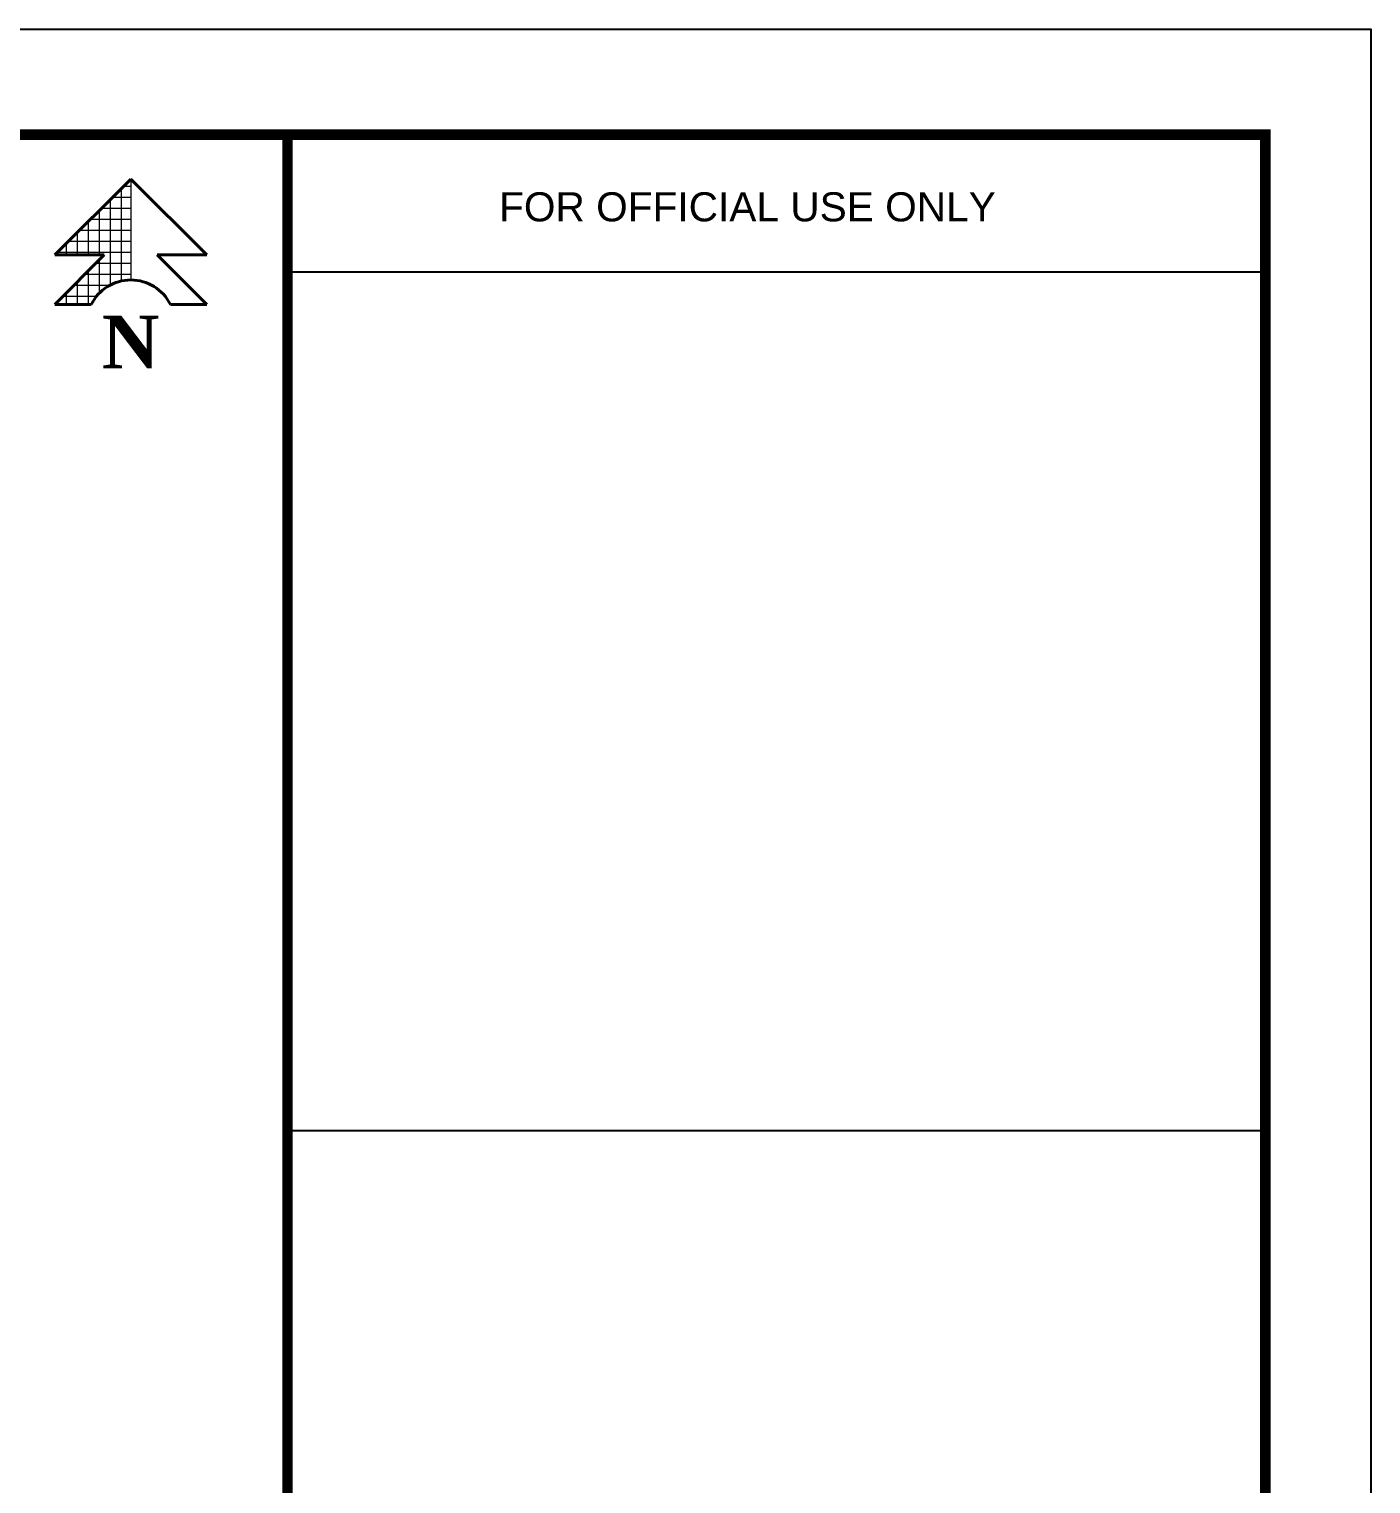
# Model space of a CAD drawing. Header units: inches. Extents: x 160056 to 168773, y -25300 to -22134.
# Drawn here: x 162620 to 163230, y -23716 to -23055 of the extents above; entities that cross this region are included whole.
import ezdxf

# ---------------------------------------------------------------- set-up
doc = ezdxf.new("R2010")
doc.units = ezdxf.units.IN
doc.header["$LTSCALE"] = 0.5
doc.header["$MEASUREMENT"] = 0
doc.layers.add('TEXT', color=220, linetype='Continuous', lineweight=9)
doc.layers.add('wall', color=1, linetype='Continuous', lineweight=40)
doc.styles.get("Standard").update_dxf_attribs({"font": 'arial.ttf'})
doc.styles.add('titles', font='arial.ttf')

# ---------------------------------------------------------------- blocks, each defined once
blk = doc.blocks.new('SDEGH')
at = {"layer": 'TEXT'}
h = blk.add_hatch(dxfattribs=at)
h.set_pattern_fill('NET', color=256, scale=40, style=0)
h.set_pattern_definition([(0, (43922.391, -13181.093), (0, 5), []), (90, (43922.391, -13181.093), (-5, 3e-16), [])])
h.paths.add_polyline_path([(52300.82, -9226.07), (52266.28, -9260.61), (52288.77, -9260.61), (52266.28, -9283.1), (52282.84, -9283.1, -0.284572), (52300.82, -9271.97)])
blk.add_line((52300.82, -9226.07), (52300.82, -9271.97), dxfattribs=at)
at = {"layer": 'wall'}
for p, q in [((52266.28, -9260.61), (52300.82, -9226.07)), ((52335.35, -9260.61), (52300.82, -9226.07)), ((52266.28, -9260.61), (52288.77, -9260.61)), ((52266.28, -9283.1), (52288.77, -9260.61)), ((52335.35, -9260.61), (52312.86, -9260.61)), ((52335.35, -9283.1), (52312.86, -9260.61)), ((52266.28, -9283.1), (52282.84, -9283.1)), ((52335.35, -9283.1), (52318.79, -9283.1))]:
    blk.add_line(p, q, dxfattribs=at)
blk.add_arc((52300.82, -9292.04), 20.08, 26.46046, 153.53954, dxfattribs=at)
at = {"layer": 'Defpoints', "insert": (52287.65, -9288.16), "char_height": 24, "width": 23.16, "attachment_point": 1}
blk.add_mtext('{\\fTimes New Roman|b1|i0|c0|p18;N}', dxfattribs=at)

msp = doc.modelspace()

# ---------------------------------------------------------------- linework, layer by layer
for p, q in [((162737.79, -23165.1), (163182.44, -23165.1)), ((162737.79, -23555.42), (163182.44, -23555.42))]:
    msp.add_line(p, q)
msp.add_lwpolyline([(160055.64, -25299.71), (160055.64, -23054.68), (163230.44, -23054.68), (163230.44, -25299.71)], close=True)
at = {"const_width": 4.8}
msp.add_lwpolyline([(163182.44, -25251.71), (163182.44, -23102.68), (160199.64, -23102.68), (160199.64, -25251.71)], close=True, dxfattribs=at)
msp.add_lwpolyline([(162737.79, -25251.71), (162737.79, -23102.68)], dxfattribs=at)

# ---------------------------------------------------------------- block references
at = {"layer": 'wall'}
msp.add_blockref('SDEGH', (110365.75, -13896.77), dxfattribs=at)

# ---------------------------------------------------------------- texts
at = {"insert": (162834.01, -23128.86), "char_height": 13.2283, "attachment_point": 1, "style": 'titles'}
msp.add_mtext('FOR OFFICIAL USE ONLY', dxfattribs=at)

doc.saveas('drawing.dxf')
